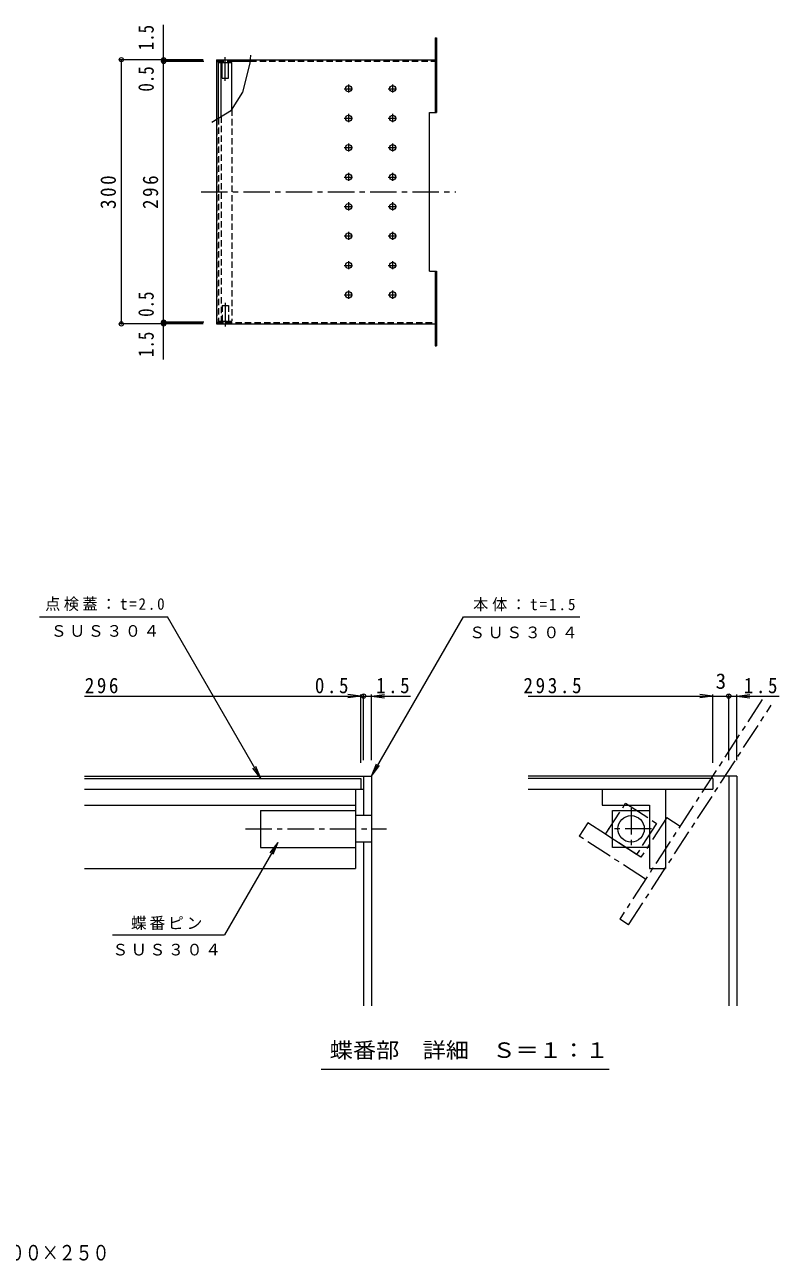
# Model space of a CAD drawing. Units: millimetres, scale not verified. Extents: x -793 to 890, y -817 to 705.
# Drawn here: x 34 to 890, y -817 to 588 of the extents above; entities that cross this region are included whole.
import ezdxf
from ezdxf.enums import TextEntityAlignment as Align

# ---------------------------------------------------------------- set-up
doc = ezdxf.new("R2010")
doc.units = ezdxf.units.MM
doc.header["$LTSCALE"] = 6
doc.header["$PDMODE"] = 32
doc.header["$PDSIZE"] = 4.8
doc.linetypes.add('CHAIN1', pattern=[8, 5, -1, 1, -1])
doc.linetypes.add('DASHED1', pattern=[1.8, 1.2, -0.6])
for name, color, linetype, lineweight in [('1-0_1-0ﾚｲﾔ', 4, 'Continuous', 9), ('1-1_1-1ﾚｲﾔ', 2, 'DASHED1', 9), ('1-2_1-2ﾚｲﾔ', 3, 'DASHED1', 9), ('1-3_1-3ﾚｲﾔ', 6, 'DASHED1', 9), ('1-4_1-4ﾚｲﾔ', 7, 'Continuous', 9), ('1-F', 7, 'Continuous', 9), ('F-0_F-0ﾚｲﾔ', 4, 'Continuous', 9), ('F-1_F-1ﾚｲﾔ', 2, 'Continuous', 9), ('F-2_F-2ﾚｲﾔ', 3, 'Continuous', 9), ('F-3_F-3ﾚｲﾔ', 6, 'Continuous', 9), ('F-4_F-4ﾚｲﾔ', 7, 'Continuous', 9), ('F-F_F-Fﾚｲﾔ', 7, 'Continuous', 9)]:
    doc.layers.add(name, color=color, linetype=linetype, lineweight=lineweight)
doc.layers.add('F-5_F-5ﾚｲﾔ', color=6, linetype='Continuous')
doc.styles.add('ＭＳ ゴシック', font='')
doc.styles.get('ＭＳ ゴシック').set_extended_font_data('MS Gothic')

msp = doc.modelspace()

# ---------------------------------------------------------------- linework, layer by layer
at = {"layer": '1-0_1-0ﾚｲﾔ'}
for p, q in [((499.78, 573.189), (501.28, 573.189)), ((499.78, 573.189), (499.78, 488.189)), ((499.78, 563.189), (501.28, 563.189)), ((501.28, 573.189), (501.28, 488.189)), ((251.28, 548.189), (258.78, 548.189)), ((251.28, 548.189), (251.28, 248.189)), ((263.78, 548.189), (501.28, 548.189)), ((251.28, 546.689), (258.78, 546.689)), ((263.78, 546.689), (289.708, 546.689)), ((499.78, 538.189), (501.28, 538.189)), ((499.78, 498.189), (501.28, 498.189)), ((493.28, 488.189), (501.28, 488.189)), ((493.28, 308.189), (493.28, 488.189)), ((493.28, 308.189), (501.28, 308.189)), ((499.78, 308.189), (499.78, 223.189)), ((499.78, 298.189), (501.28, 298.189)), ((501.28, 308.189), (501.28, 223.189)), ((499.78, 258.189), (501.28, 258.189)), ((251.28, 248.189), (501.28, 248.189)), ((499.78, 233.189), (501.28, 233.189)), ((499.78, 223.189), (501.28, 223.189))]:
    msp.add_line(p, q, dxfattribs=at)
at = {"layer": '1-0_1-0ﾚｲﾔ', "linetype": 'DASHED1'}
for p, q in [((289.708, 546.689), (501.28, 546.689)), ((251.28, 249.689), (501.28, 249.689))]:
    msp.add_line(p, q, dxfattribs=at)
at = {"layer": '1-0_1-0ﾚｲﾔ', "linetype": 'CHAIN1'}
for p, q in [((401.28, 520.057), (401.28, 510.798)), ((451.28, 520.057), (451.28, 510.798)), ((396.467, 515.189), (405.891, 515.189)), ((446.467, 515.189), (455.891, 515.189)), ((396.467, 481.761), (405.891, 481.761)), ((401.28, 486.628), (401.28, 477.37)), ((446.467, 481.761), (455.891, 481.761)), ((451.28, 486.628), (451.28, 477.37)), ((401.28, 453.2), (401.28, 443.941)), ((451.28, 453.2), (451.28, 443.941)), ((396.467, 448.332), (405.891, 448.332)), ((446.467, 448.332), (455.891, 448.332)), ((396.467, 414.904), (405.891, 414.904)), ((401.28, 419.771), (401.28, 410.513)), ((446.467, 414.904), (455.891, 414.904)), ((451.28, 419.771), (451.28, 410.513)), ((233.903, 398.189), (523.245, 398.189)), ((396.467, 381.475), (405.891, 381.475)), ((401.28, 386.342), (401.28, 377.084)), ((446.467, 381.475), (455.891, 381.475)), ((451.28, 386.342), (451.28, 377.084)), ((401.28, 352.914), (401.28, 343.656)), ((451.28, 352.914), (451.28, 343.656)), ((396.467, 348.046), (405.891, 348.046)), ((446.467, 348.046), (455.891, 348.046)), ((396.467, 314.618), (405.891, 314.618)), ((401.28, 319.485), (401.28, 310.227)), ((446.467, 314.618), (455.891, 314.618)), ((451.28, 319.485), (451.28, 310.227)), ((396.467, 281.189), (405.891, 281.189)), ((401.28, 286.056), (401.28, 276.798)), ((446.467, 281.189), (455.891, 281.189)), ((451.28, 286.056), (451.28, 276.798))]:
    msp.add_line(p, q, dxfattribs=at)
at = {"layer": '1-0_1-0ﾚｲﾔ'}
for centre in [(401.28, 515.189), (451.28, 515.189), (401.28, 481.761), (451.28, 481.761), (401.28, 448.332), (451.28, 448.332), (401.28, 414.904), (451.28, 414.904), (401.28, 381.475), (451.28, 381.475), (401.28, 348.046), (451.28, 348.046), (401.28, 314.618), (451.28, 314.618), (401.28, 281.189), (451.28, 281.189)]:
    msp.add_circle(centre, 3.5, dxfattribs=at)
at = {"layer": '1-1_1-1ﾚｲﾔ', "linetype": 'Continuous'}
msp.add_line((253.78, 481.898), (253.78, 546.689), dxfattribs=at)
at = {"layer": '1-2_1-2ﾚｲﾔ', "linetype": 'CHAIN1'}
for p, q in [((261.28, 524.317), (261.28, 551.041)), ((261.28, 272.061), (261.28, 245.337))]:
    msp.add_line(p, q, dxfattribs=at)
at = {"layer": '1-2_1-2ﾚｲﾔ', "linetype": 'Continuous'}
for p, q in [((251.78, 546.189), (253.78, 546.189)), ((251.78, 480.662), (251.78, 546.189)), ((253.78, 545.189), (268.78, 545.189)), ((256.78, 483.751), (256.78, 545.189)), ((268.78, 491.669), (268.78, 545.189))]:
    msp.add_line(p, q, dxfattribs=at)
at = {"layer": '1-2_1-2ﾚｲﾔ'}
for p, q in [((251.78, 480.662), (251.78, 250.189)), ((253.78, 481.898), (253.78, 250.189)), ((256.78, 483.751), (256.78, 251.189)), ((268.78, 491.669), (268.78, 251.189)), ((251.78, 250.189), (253.78, 250.189)), ((253.78, 251.189), (268.78, 251.189))]:
    msp.add_line(p, q, dxfattribs=at)
at = {"layer": '1-3_1-3ﾚｲﾔ', "linetype": 'Continuous'}
for p, q in [((258.78, 548.189), (258.78, 545.189)), ((257.78, 527.189), (257.78, 545.189)), ((258.78, 545.189), (263.78, 545.189)), ((258.78, 248.189), (263.78, 248.189))]:
    msp.add_line(p, q, dxfattribs=at)
at = {"layer": '1-3_1-3ﾚｲﾔ'}
for p, q in [((257.78, 269.189), (257.78, 251.189)), ((258.78, 248.189), (258.78, 251.189)), ((258.78, 251.189), (263.78, 251.189)), ((263.78, 248.189), (263.78, 251.189))]:
    msp.add_line(p, q, dxfattribs=at)
at = {"layer": '1-3_1-3ﾚｲﾔ', "linetype": 'Continuous'}
for points in [[(258.78, 548.189), (263.78, 548.189), (263.78, 545.189)], [(257.78, 527.189), (264.78, 527.189), (264.78, 545.189)]]:
    msp.add_lwpolyline(points, dxfattribs=at)
at = {"layer": '1-3_1-3ﾚｲﾔ'}
msp.add_lwpolyline([(257.78, 269.189), (264.78, 269.189), (264.78, 251.189)], dxfattribs=at)
at = {"layer": '1-4_1-4ﾚｲﾔ'}
for p, q in [((191.28, 546.689), (191.28, 587.89)), ((236.28, 548.189), (141.48, 548.189)), ((143.28, 248.189), (143.28, 548.189)), ((236.28, 548.189), (189.48, 548.189)), ((236.28, 546.689), (189.48, 546.689)), ((236.78, 546.189), (189.48, 546.189)), ((191.28, 546.189), (191.28, 546.689)), ((191.28, 250.189), (191.28, 546.189)), ((236.28, 248.189), (141.48, 248.189)), ((236.78, 250.189), (189.48, 250.189)), ((236.28, 249.689), (189.48, 249.689)), ((236.28, 248.189), (189.48, 248.189)), ((191.28, 249.689), (191.28, 250.189)), ((191.28, 207.677), (191.28, 249.689))]:
    msp.add_line(p, q, dxfattribs=at)
for p in [(143.28, 548.189), (191.28, 548.189), (191.28, 546.689), (191.28, 546.189), (143.28, 248.189), (191.28, 250.189), (191.28, 249.689), (191.28, 248.189)]:
    msp.add_point(p, dxfattribs=at)
at = {"layer": '1-F'}
msp.add_line((246.176, 477.2), (268.254, 490.84), dxfattribs=at)
msp.add_lwpolyline([(268.254, 490.84), (281.294, 511.429), (289.53, 544.371), (290.216, 553.293)], dxfattribs=at)
at = {"layer": 'F-0_F-0ﾚｲﾔ'}
for p, q in [((418.32, -265.221), (418.32, -310.22)), ((842.165, -265.221), (605.148, -265.221)), ((833.164, -265.221), (833.164, -526.148)), ((842.165, -265.221), (842.165, -526.148)), ((418.32, -340.22), (418.32, -526.148)), ((427.32, -340.22), (427.32, -526.148))]:
    msp.add_line(p, q, dxfattribs=at)
at = {"layer": 'F-0_F-0ﾚｲﾔ', "linetype": 'CHAIN1'}
for p, q in [((722.165, -301.658), (722.165, -350.467)), ((745.53, -325.22), (696.267, -325.22))]:
    msp.add_line(p, q, dxfattribs=at)
at = {"layer": 'F-0_F-0ﾚｲﾔ'}
msp.add_lwpolyline([(101.561, -265.221), (427.32, -265.221), (427.32, -310.22)], dxfattribs=at)
msp.add_lwpolyline([(701.165, -346.22), (701.165, -304.22), (743.165, -304.22), (743.165, -346.22)], close=True, dxfattribs=at)
msp.add_circle((722.165, -325.22), 15, dxfattribs=at)
at = {"layer": 'F-1_F-1ﾚｲﾔ'}
msp.add_line((101.561, -280.22), (418.32, -280.22), dxfattribs=at)
at = {"layer": 'F-2_F-2ﾚｲﾔ', "linetype": 'CHAIN1'}
for p, q in [((871.186, -178.373), (709.254, -427.725)), ((719.318, -434.26), (881.249, -184.908)), ((672.987, -318.324), (663.184, -333.42)), ((733.372, -357.538), (672.987, -318.324)), ((762.782, -312.251), (733.372, -357.538)), ((762.782, -312.251), (777.878, -322.054)), ((284.088, -325.22), (444.432, -325.22)), ((738.664, -382.438), (663.184, -333.42)), ((719.318, -434.26), (709.254, -427.725))]:
    msp.add_line(p, q, dxfattribs=at)
at = {"layer": 'F-2_F-2ﾚｲﾔ'}
for p, q in [((101.561, -268.22), (415.321, -268.22)), ((409.32, -280.22), (409.32, -370.22)), ((415.321, -268.22), (415.321, -280.22)), ((815.164, -268.221), (605.148, -268.221)), ((605.148, -280.22), (815.164, -280.22)), ((761.165, -280.22), (761.165, -370.22)), ((815.164, -268.221), (815.164, -280.22)), ((101.561, -298.22), (409.32, -298.22)), ((101.561, -370.22), (409.32, -370.22))]:
    msp.add_line(p, q, dxfattribs=at)
for points in [[(689.166, -280.22), (689.166, -298.22), (743.166, -298.22)], [(743.166, -298.22), (743.166, -370.22), (761.165, -370.22)]]:
    msp.add_lwpolyline(points, dxfattribs=at)
at = {"layer": 'F-2_F-2ﾚｲﾔ', "linetype": 'CHAIN1'}
msp.add_lwpolyline([(751.215, -319.046), (728.34, -354.27), (693.116, -331.395), (715.991, -296.171)], close=True, dxfattribs=at)
at = {"layer": 'F-3_F-3ﾚｲﾔ'}
for p, q in [((301.32, -304.22), (409.32, -304.22)), ((427.32, -310.22), (409.32, -310.22))]:
    msp.add_line(p, q, dxfattribs=at)
for points in [[(301.32, -304.22), (301.32, -346.22), (409.32, -346.22)], [(427.32, -310.22), (427.32, -340.22), (409.32, -340.22)]]:
    msp.add_lwpolyline(points, dxfattribs=at)
at = {"layer": 'F-4_F-4ﾚｲﾔ'}
for p, q in [((50.394, -84.469), (195.501, -84.469)), ((301.59, -268.22), (195.501, -84.469)), ((427.32, -265.221), (531.677, -84.469)), ((531.677, -84.469), (663.934, -84.469)), ((427.32, -265.221), (433.06, -251.362)), ((301.59, -268.22), (292.458, -256.319)), ((301.59, -268.22), (295.85, -254.361)), ((427.32, -265.221), (436.452, -253.32)), ((321.073, -340.557), (260.451, -445.558)), ((321.073, -340.557), (311.941, -352.458)), ((321.073, -340.557), (315.333, -354.416)), ((133.071, -445.558), (260.451, -445.558))]:
    msp.add_line(p, q, dxfattribs=at)
at = {"layer": 'F-F_F-Fﾚｲﾔ'}
for p, q in [((101.561, -174.469), (471.782, -174.469)), ((415.321, -174.469), (400.449, -172.511)), ((415.321, -174.469), (400.449, -176.427)), ((415.321, -250.219), (415.321, -172.669)), ((418.32, -247.22), (418.32, -172.669)), ((427.32, -174.469), (442.192, -172.511)), ((427.32, -247.22), (427.32, -172.669)), ((427.32, -174.469), (442.192, -176.427)), ((605.148, -174.469), (890.456, -174.469)), ((815.164, -174.469), (800.293, -172.511)), ((815.164, -174.469), (800.293, -176.427)), ((815.164, -250.221), (815.164, -172.669)), ((833.164, -247.22), (833.164, -172.669)), ((842.165, -174.469), (857.036, -172.511)), ((842.165, -247.22), (842.165, -172.669)), ((842.165, -174.469), (857.036, -176.427)), ((370.125, -598.221), (697.342, -598.221))]:
    msp.add_line(p, q, dxfattribs=at)
for p in [(418.32, -174.469), (833.164, -174.469)]:
    msp.add_point(p, dxfattribs=at)

# ---------------------------------------------------------------- texts
at = {"layer": '1-4_1-4ﾚｲﾔ', "color": 6, "style": 'ＭＳ ゴシック', "width": 0.8}
for s, p in [('1.5', (185.28, 558.951)), ('0.5', (185.28, 511.991)), ('0.5', (185.28, 256.186)), ('1.5', (185.28, 210.617))]:
    msp.add_text(s, height=17.6, rotation=90, dxfattribs=at).set_placement(p, align=Align.BOTTOM_LEFT)
at = {"layer": '1-4_1-4ﾚｲﾔ', "color": 2, "char_height": 17.6, "attachment_point": 7, "rotation": 90, "style": 'ＭＳ ゴシック'}
for s, insert in [('\\T1.27;\\W0.9;300', (137.28, 378.689)), ('\\T1.27;\\W0.9;296', (185.28, 378.689))]:
    msp.add_mtext(s, dxfattribs=dict(at, insert=insert))
at = {"layer": 'F-4_F-4ﾚｲﾔ', "char_height": 13.2, "attachment_point": 7, "style": 'ＭＳ ゴシック'}
for s, insert in [('\\T1.24;\\W0.95;点検蓋：t=2.0', (56.776, -77.939)), ('\\T1.26;\\W0.95;本体：t=1.5', (542.837, -78.353)), ('\\T1.17;ＳＵＳ３０４', (63.158, -107.296)), ('\\T1.17;ＳＵＳ３０４', (538.337, -108.986)), ('\\T1.17;蝶番ピン', (154.071, -440.238)), ('\\T1.17;ＳＵＳ３０４', (133.071, -469.201))]:
    msp.add_mtext(s, dxfattribs=dict(at, insert=insert))
at = {"layer": 'F-5_F-5ﾚｲﾔ', "style": 'ＭＳ ゴシック', "width": 0.8}
msp.add_text('屋上緑化用たて型ドレインカバー\u3000ＢＸＡ\u3000３００×３００×２５０', height=17.6, dxfattribs=at).set_placement((-465.534, -820.608), align=Align.BOTTOM_LEFT)
at = {"layer": 'F-F_F-Fﾚｲﾔ', "color": 2, "style": 'ＭＳ ゴシック'}
msp.add_text('3', height=17.6, dxfattribs=at).set_placement((818.164, -171.469), align=Align.BOTTOM_LEFT)
at = {"layer": 'F-F_F-Fﾚｲﾔ', "color": 2, "style": 'ＭＳ ゴシック', "width": 1.1}
msp.add_text('蝶番部\u3000詳細\u3000Ｓ＝１：１', height=17.6, dxfattribs=at).set_placement((379.778, -590.588), align=Align.BOTTOM_LEFT)
at = {"layer": 'F-F_F-Fﾚｲﾔ', "color": 2, "char_height": 17.6, "attachment_point": 7, "style": 'ＭＳ ゴシック'}
for s, insert in [('\\T1.27;\\W0.9;296', (101.781, -171.469)), ('\\T1.27;\\W0.9;0.5', (363.071, -171.469)), ('\\T1.27;\\W0.9;1.5', (432.535, -171.469)), ('\\T1.28;\\W0.9;293.5', (599.979, -171.469)), ('\\T1.27;\\W0.9;1.5', (850.273, -171.469))]:
    msp.add_mtext(s, dxfattribs=dict(at, insert=insert))

doc.saveas('drawing.dxf')
